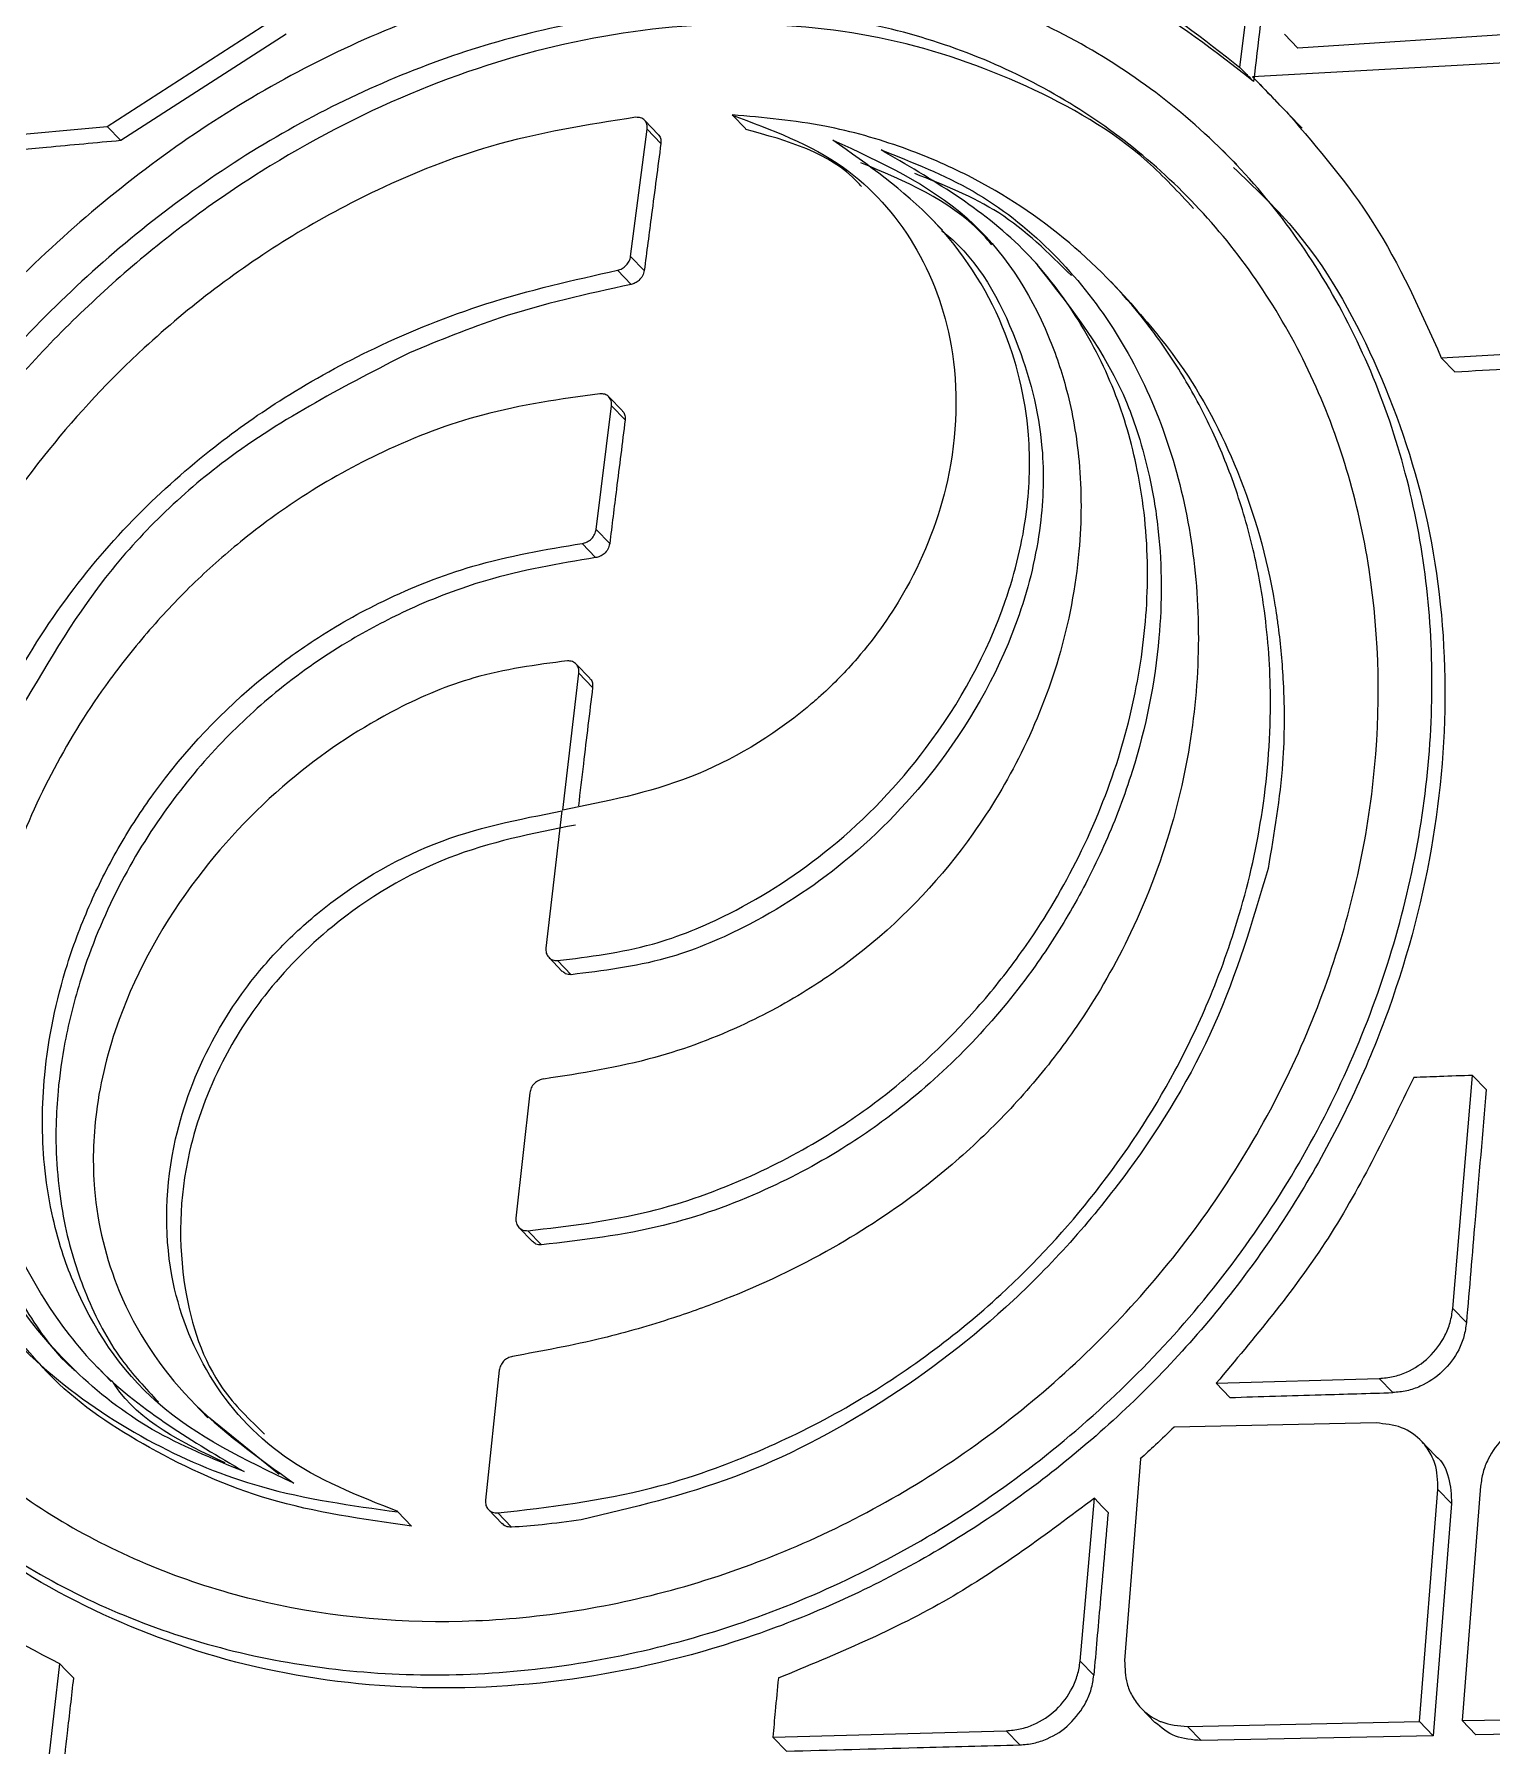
# Model space of a CAD drawing. Extents: x 0 to 84, y -21 to 126.
# Drawn here: x 70.41 to 71.424, y 12.805 to 13.995 of the extents above; entities that cross this region are included whole.
import ezdxf

# ---------------------------------------------------------------- set-up
doc = ezdxf.new("R2010")
doc.units = 0
doc.header["$MEASUREMENT"] = 0
doc.layers.add('1', color=4, linetype='Continuous')

# ---------------------------------------------------------------- blocks, each defined once
blk = doc.blocks.new('PRODIGY')
at = {"layer": '1', "color": 3, "linetype": 'Continuous', "lineweight": 25}
for p, q in [((71.2486, 13.9722), (71.2699, 14.1503)), ((70.4608, 13.9311), (70.5758, 14.0052)), ((70.5853, 13.9953), (70.4704, 13.9213)), ((71.2795, 13.9954), (71.2889, 13.9856)), ((71.4454, 13.9959), (71.2889, 13.9856)), ((71.4331, 13.9755), (71.2574, 13.9657)), ((71.2668, 13.9559), (71.2574, 13.9657)), ((71.2823, 13.9398), (71.2918, 13.93)), ((70.3686, 13.9226), (70.4608, 13.9311)), ((70.4608, 13.9311), (70.4703, 13.9213)), ((70.8248, 13.8408), (70.8364, 13.9292)), ((70.844, 13.9256), (70.8346, 13.9354)), ((70.8459, 13.9193), (70.8364, 13.9292)), ((70.905, 13.9294), (70.8955, 13.9392)), ((71.0417, 13.8589), (71.0323, 13.8688)), ((71.1081, 13.8348), (71.0986, 13.8446)), ((70.8343, 13.8309), (70.8248, 13.8408)), ((70.8251, 13.8213), (70.8157, 13.8312)), ((71.1681, 13.8134), (71.1587, 13.8232)), ((71.3886, 13.7703), (71.4573, 13.7741)), ((71.398, 13.7605), (71.3886, 13.7703)), ((70.8191, 13.7333), (70.8096, 13.7431)), ((70.8008, 13.6508), (70.8115, 13.7368)), ((70.821, 13.727), (70.8115, 13.7368)), ((70.8103, 13.641), (70.8008, 13.6508)), ((70.8005, 13.6313), (70.7911, 13.6411)), ((70.7776, 13.4557), (70.7889, 13.5509)), ((70.7964, 13.5474), (70.787, 13.5572)), ((70.7984, 13.541), (70.7889, 13.5509)), ((70.777, 13.4551), (70.7659, 13.3597)), ((70.7679, 13.3533), (70.7773, 13.3435)), ((70.7834, 13.3412), (70.774, 13.351)), ((71.3966, 13.1091), (71.4104, 13.2711)), ((71.4104, 13.2711), (71.4199, 13.2613)), ((70.7547, 13.259), (70.745, 13.1719)), ((70.7471, 13.1654), (70.7565, 13.1556)), ((70.7629, 13.1533), (70.7534, 13.1631)), ((71.4061, 13.0993), (71.3966, 13.1091)), ((70.454, 13.0682), (70.4635, 13.0583)), ((70.7335, 13.0661), (70.7239, 12.9757)), ((71.232, 13.057), (71.3454, 13.0604)), ((71.3454, 13.0604), (71.3549, 13.0505)), ((71.2415, 13.0471), (71.232, 13.057)), ((70.5214, 13.0429), (70.5308, 13.0331)), ((70.5805, 12.9936), (70.5312, 13.0335)), ((71.3433, 13.0294), (71.2028, 13.0266)), ((71.3843, 13.0068), (71.3748, 13.0167)), ((71.1794, 13.0045), (71.1684, 12.8641)), ((71.1374, 12.8637), (71.1474, 12.977)), ((71.3735, 12.8218), (71.3863, 12.9832)), ((71.3863, 12.9832), (71.3958, 12.9733)), ((71.4159, 12.9855), (71.4032, 12.8224)), ((70.6724, 12.9577), (70.6629, 12.9675)), ((70.726, 12.9692), (70.7354, 12.9593)), ((70.7419, 12.9569), (70.7324, 12.9668)), ((71.3958, 12.9733), (71.383, 12.8119)), ((70.4201, 12.7932), (70.4279, 12.8619)), ((71.1374, 12.8637), (71.1469, 12.8539)), ((71.1799, 12.8311), (71.1894, 12.8212)), ((71.212, 12.8184), (71.3735, 12.8218)), ((71.3735, 12.8218), (71.383, 12.8119)), ((71.4032, 12.8224), (71.5669, 12.8252)), ((71.4032, 12.8224), (71.4127, 12.8125)), ((70.9237, 12.8109), (71.0859, 12.8153)), ((70.9237, 12.8109), (70.9332, 12.8011)), ((71.0954, 12.8055), (71.0859, 12.8153)), ((71.212, 12.8184), (71.2215, 12.8085)), ((71.383, 12.8119), (71.2215, 12.8085)), ((71.5764, 12.8153), (71.4127, 12.8125))]:
    blk.add_line(p, q, dxfattribs=at)
at = {"layer": '1', "color": 3, "linetype": 'Continuous', "lineweight": 25, "flags": 128}
for points in [[(71.2465, 13.9046), (71.2414, 13.9096), (71.2364, 13.9146)], [(71.1474, 12.977), (71.1528, 12.9714), (71.1569, 12.9672)], [(70.4373, 12.8521), (70.432, 12.8576), (70.4279, 12.8619)]]:
    blk.add_lwpolyline(points, dxfattribs=at)
at = {"layer": '1', "color": 3, "linetype": 'Continuous', "lineweight": 25}
for points, knots in [([(73.7038, 17.6398), (73.5881, 17.5307), (73.3529, 17.3088), (73.0099, 16.9848), (72.6861, 16.6786), (72.3966, 16.4046), (72.1528, 16.1737), (71.9512, 15.9828), (71.7883, 15.8284), (71.6432, 15.6909), (71.5188, 15.5731), (71.4173, 15.477), (71.3359, 15.3999), (71.2411, 15.31), (71.1121, 15.1878), (70.9471, 15.0316), (70.7602, 14.8547), (70.5548, 14.6603), (70.3367, 14.454), (70.0855, 14.2164), (69.8199, 13.9653), (69.5484, 13.7088), (69.3455, 13.5171), (69.2008, 13.3805), (69.097, 13.2825), (68.9815, 13.1734), (68.8462, 13.0458), (68.673, 12.8823), (68.4574, 12.6788), (68.1953, 12.4313), (67.8996, 12.1522), (67.5706, 11.8413), (67.2082, 11.4986), (66.8275, 11.1383), (66.5678, 10.8921), (66.4399, 10.7708)], [0, 0, 0, 0, 0.047732, 0.097021, 0.141602, 0.181473, 0.216643, 0.242357, 0.264803, 0.283982, 0.302359, 0.316221, 0.32592, 0.336001, 0.355428, 0.379237, 0.404198, 0.432652, 0.464067, 0.494314, 0.536393, 0.573752, 0.606394, 0.620146, 0.633459, 0.649229, 0.66783, 0.689262, 0.720711, 0.75677, 0.797442, 0.842721, 0.892609, 0.947115, 1, 1, 1, 1]), ([(71.2793, 14.1405), (71.2753, 14.1073), (71.2681, 14.0481), (71.2611, 13.9886), (71.2581, 13.9624)], [0, 0, 0, 0, 0.560001, 1, 1, 1, 1]), ([(71.0618, 14.0731), (71.0991, 14.06), (71.1674, 14.0359), (71.2233, 13.9921), (71.2486, 13.9722)], [0, 0, 0, 0, 0.5477874, 1, 1, 1, 1]), ([(71.2581, 13.9624), (71.2313, 13.9833), (71.1751, 14.0271), (71.1069, 14.0509), (71.0712, 14.0633)], [0, 0, 0, 0, 0.477451, 1, 1, 1, 1]), ([(70.2294, 13.5757), (70.254, 13.6248), (70.3034, 13.723), (70.4186, 13.851), (70.5543, 13.954), (70.7053, 14.0236), (70.8607, 14.0546), (71.0109, 14.0442), (71.1459, 13.9926), (71.2574, 13.9033), (71.3381, 13.7818), (71.382, 13.6363), (71.3854, 13.4774), (71.3474, 13.317), (71.2703, 13.1666), (71.1587, 13.0368), (71.0203, 12.9362), (70.8645, 12.872), (70.7026, 12.8476), (70.5459, 12.8642), (70.406, 12.9205), (70.2929, 13.0117), (70.214, 13.1316), (70.1758, 13.2717), (70.1768, 13.4238), (70.2118, 13.5251), (70.2294, 13.5757)], [0, 0, 0, 0, 0.041607, 0.083241, 0.124868, 0.166463, 0.208051, 0.249701, 0.291426, 0.333201, 0.37497, 0.4167, 0.458391, 0.500024, 0.541607, 0.583193, 0.624799, 0.666416, 0.708056, 0.749714, 0.791382, 0.833124, 0.874939, 0.916728, 0.958401, 1, 1, 1, 1]), ([(70.2625, 13.5688), (70.2856, 13.6149), (70.3319, 13.7072), (70.44, 13.8274), (70.5674, 13.924), (70.7092, 13.9892), (70.8553, 14.0181), (70.9963, 14.0081), (71.1232, 13.9595), (71.228, 13.8756), (71.3037, 13.7616), (71.3447, 13.6252), (71.3478, 13.4763), (71.312, 13.326), (71.2395, 13.1849), (71.1347, 13.0631), (71.0049, 12.9687), (70.8587, 12.9082), (70.7069, 12.8852), (70.5601, 12.9006), (70.429, 12.9533), (70.3228, 13.0389), (70.2487, 13.1515), (70.2126, 13.2832), (70.2134, 13.4261), (70.2461, 13.5212), (70.2625, 13.5688)], [0, 0, 0, 0, 0.04161, 0.083271, 0.124923, 0.166513, 0.208078, 0.24971, 0.291446, 0.33324, 0.375013, 0.41673, 0.458406, 0.500035, 0.541625, 0.583217, 0.624828, 0.666452, 0.708096, 0.749746, 0.791398, 0.83314, 0.874969, 0.916762, 0.958421, 1, 1, 1, 1]), ([(71.2162, 13.8742), (71.2058, 13.8854), (71.1729, 13.921), (71.1011, 13.9619), (71.0056, 13.9952), (70.9011, 14.0058), (70.7927, 13.9949), (70.684, 13.9623), (70.5793, 13.9105), (70.4821, 13.8411), (70.3961, 13.7573), (70.3232, 13.6621), (70.2896, 13.5925), (70.2728, 13.5578)], [0, 0, 0, 0, 0.043498, 0.138986, 0.234873, 0.330174, 0.426026, 0.521581, 0.617138, 0.712663, 0.808307, 0.904252, 1, 1, 1, 1]), ([(71.2486, 13.9722), (71.2504, 13.9704), (71.2535, 13.9671), (71.2567, 13.9638), (71.2581, 13.9623)], [0, 0, 0, 0, 0.5620827, 1, 1, 1, 1]), ([(71.2574, 13.9657), (71.262, 13.9609), (71.2703, 13.9523), (71.2787, 13.9436), (71.2823, 13.9398)], [0, 0, 0, 0, 0.56002, 1, 1, 1, 1]), ([(71.2826, 13.9396), (71.281, 13.9412), (71.2757, 13.9467), (71.2705, 13.9521), (71.2668, 13.9559)], [0, 0, 0, 0, 0.303734, 1, 1, 1, 1]), ([(71.2823, 13.9398), (71.3031, 13.9156), (71.3463, 13.8653), (71.3741, 13.8028), (71.3886, 13.7703)], [0, 0, 0, 0, 0.481002, 1, 1, 1, 1]), ([(70.8284, 13.9375), (70.7946, 13.9322), (70.7342, 13.9228), (70.6541, 13.891), (70.59, 13.8566), (70.5356, 13.8194), (70.4774, 13.7708), (70.4173, 13.7066), (70.3693, 13.6368), (70.3358, 13.5721), (70.3126, 13.5133), (70.2959, 13.4492), (70.2886, 13.3881), (70.2888, 13.3377), (70.2925, 13.3009), (70.2982, 13.269), (70.3062, 13.2382), (70.318, 13.2054), (70.3321, 13.1751), (70.348, 13.1474), (70.3755, 13.1079), (70.421, 13.06), (70.49, 13.0142), (70.5709, 12.9804), (70.6307, 12.972), (70.6629, 12.9675)], [0, 0, 0, 0, 0.069821, 0.125019, 0.168082, 0.209756, 0.250068, 0.311171, 0.374952, 0.41105, 0.452572, 0.499902, 0.544751, 0.580563, 0.607253, 0.624871, 0.651748, 0.677715, 0.702742, 0.726806, 0.749889, 0.811737, 0.874793, 0.932596, 1, 1, 1, 1]), ([(70.7324, 12.9668), (70.7683, 12.971), (70.8308, 12.9784), (70.9133, 13.008), (70.978, 13.0406), (71.0332, 13.0769), (71.0916, 13.125), (71.1512, 13.1896), (71.1974, 13.26), (71.2289, 13.3258), (71.2506, 13.3864), (71.2664, 13.4577), (71.2714, 13.5289), (71.2672, 13.5892), (71.2582, 13.6382), (71.2458, 13.6807), (71.2292, 13.7213), (71.2094, 13.7581), (71.1787, 13.8033), (71.1312, 13.8531), (71.0713, 13.893), (71.0129, 13.9179), (70.9583, 13.9336), (70.9172, 13.9373), (70.8955, 13.9392)], [0, 0, 0, 0, 0.071765, 0.125006, 0.168291, 0.20998, 0.250059, 0.311061, 0.374943, 0.409259, 0.450926, 0.499892, 0.552971, 0.594623, 0.624815, 0.657689, 0.689468, 0.720168, 0.749798, 0.81112, 0.874697, 0.911518, 0.953227, 1, 1, 1, 1]), ([(70.8954, 13.939), (70.9227, 13.9289), (70.9732, 13.9102), (71.0254, 13.8517), (71.0537, 13.7763), (71.0514, 13.6908), (71.0229, 13.6155), (70.9885, 13.5664), (70.9639, 13.5413), (70.952, 13.5308), (70.9488, 13.5281), (70.9479, 13.5273), (70.9232, 13.5068), (70.867, 13.4732), (70.8075, 13.4616), (70.7776, 13.4557)], [0, 0, 0, 0, 0.134297, 0.249138, 0.364309, 0.498759, 0.607399, 0.685671, 0.73276, 0.744881, 0.748076, 0.749211, 0.749351, 0.874262, 1, 1, 1, 1]), ([(70.8364, 13.9292), (70.8364, 13.9304), (70.8365, 13.9327), (70.8347, 13.9356), (70.8319, 13.9374), (70.8296, 13.9375), (70.8284, 13.9375)], [0, 0, 0, 0, 0.250637, 0.500606, 0.750367, 1, 1, 1, 1]), ([(70.9854, 13.8893), (70.9845, 13.8904), (70.9647, 13.9126), (70.9341, 13.9211), (70.9049, 13.9291)], [0, 0, 0, 0, 0.047313, 1, 1, 1, 1]), ([(70.4704, 13.9213), (70.4531, 13.9197), (70.4222, 13.9169), (70.3914, 13.914), (70.3778, 13.9127)], [0, 0, 0, 0, 0.5600102, 1, 1, 1, 1]), ([(70.9654, 13.9217), (70.9988, 13.9064), (71.0629, 13.8769), (71.1095, 13.8056), (71.1299, 13.745), (71.1386, 13.6951), (71.1384, 13.6323), (71.1253, 13.5632), (71.0992, 13.4967), (71.0569, 13.4257), (71.0061, 13.3712), (70.9496, 13.3306), (70.9011, 13.3039), (70.8376, 13.2799), (70.7903, 13.2726), (70.7645, 13.2686)], [0, 0, 0, 0, 0.129755, 0.249536, 0.294655, 0.351579, 0.419906, 0.500034, 0.57331, 0.63936, 0.749655, 0.792268, 0.848293, 0.917242, 1, 1, 1, 1]), ([(70.774, 13.351), (70.7961, 13.3537), (70.8366, 13.3587), (70.9017, 13.3855), (70.9688, 13.4292), (71.0384, 13.5019), (71.0838, 13.5848), (71.1018, 13.6606), (71.1036, 13.7263), (71.0857, 13.7986), (71.0385, 13.8703), (70.99, 13.9044), (70.9654, 13.9217)], [0, 0, 0, 0, 0.082734, 0.151849, 0.250468, 0.361892, 0.499976, 0.578833, 0.647005, 0.74979, 0.872793, 1, 1, 1, 1]), ([(70.8459, 13.9193), (70.8437, 13.9028), (70.8398, 13.8734), (70.836, 13.8439), (70.8343, 13.8309)], [0, 0, 0, 0, 0.55999, 1, 1, 1, 1]), ([(70.8439, 13.9254), (70.8441, 13.9253), (70.8451, 13.9246), (70.8459, 13.9224), (70.8459, 13.9204), (70.8459, 13.9193)], [0, 0, 0, 0, 0.1174348, 0.5581927, 1, 1, 1, 1]), ([(70.999, 13.9148), (71.0209, 13.9062), (71.0641, 13.8893), (71.1175, 13.8471), (71.1595, 13.7959), (71.1911, 13.7363), (71.2116, 13.6699), (71.2211, 13.5983), (71.2187, 13.5241), (71.2039, 13.4471), (71.1766, 13.374), (71.1417, 13.3127), (71.1055, 13.2651), (71.0688, 13.2264), (71.0228, 13.187), (70.9636, 13.1481), (70.9044, 13.12), (70.8504, 13.1007), (70.8011, 13.0864), (70.7636, 13.0795), (70.7427, 13.0757)], [0, 0, 0, 0, 0.065194, 0.128363, 0.190127, 0.250499, 0.313174, 0.375745, 0.438232, 0.500701, 0.568919, 0.625541, 0.667532, 0.70929, 0.75054, 0.809493, 0.875552, 0.906191, 0.947651, 1, 1, 1, 1]), ([(70.7534, 13.1631), (70.7816, 13.1664), (70.8339, 13.1725), (70.9055, 13.1981), (70.9621, 13.2284), (71.0058, 13.2597), (71.0412, 13.2912), (71.0723, 13.3245), (71.1058, 13.368), (71.1386, 13.4237), (71.1654, 13.4901), (71.1811, 13.5579), (71.1863, 13.6257), (71.1796, 13.6897), (71.1623, 13.7492), (71.1353, 13.801), (71.0863, 13.8642), (71.0341, 13.8945), (70.999, 13.9148)], [0, 0, 0, 0, 0.079211, 0.147068, 0.204153, 0.249841, 0.288686, 0.328779, 0.36975, 0.433602, 0.500201, 0.562695, 0.62519, 0.692364, 0.749977, 0.810913, 0.872908, 1, 1, 1, 1]), ([(71.0761, 13.8489), (71.0736, 13.8518), (71.0498, 13.8787), (71.0156, 13.8931), (70.985, 13.9059)], [0, 0, 0, 0, 0.1064087, 1, 1, 1, 1]), ([(71.2442, 13.9025), (71.2583, 13.8891), (71.2983, 13.8513), (71.3445, 13.7699), (71.3813, 13.664), (71.3949, 13.5482), (71.3853, 13.4283), (71.353, 13.309), (71.2986, 13.1954), (71.2243, 13.0917), (71.1326, 13.0023), (71.0273, 12.9302), (70.9122, 12.8783), (70.792, 12.8486), (70.6715, 12.8418), (70.5556, 12.8575), (70.4498, 12.8964), (70.3657, 12.9465), (70.3261, 12.9903), (70.3104, 13.0077)], [0, 0, 0, 0, 0.033849, 0.0957013, 0.1571923, 0.2190292, 0.2806821, 0.3423342, 0.4041582, 0.4656563, 0.5275183, 0.5890692, 0.6508058, 0.7125918, 0.7741644, 0.8360158, 0.8974971, 0.9593292, 1, 1, 1, 1]), ([(71.1315, 13.8274), (71.1155, 13.8432), (71.0842, 13.874), (71.0427, 13.8904), (71.0225, 13.8984)], [0, 0, 0, 0, 0.511868, 1, 1, 1, 1]), ([(71.0413, 13.8585), (71.0425, 13.8576), (71.0662, 13.8387), (71.0941, 13.7881), (71.1131, 13.7171), (71.1113, 13.6511), (71.0934, 13.5753), (71.048, 13.4922), (70.9783, 13.4194), (70.9113, 13.3757), (70.846, 13.3488), (70.8055, 13.3439), (70.7834, 13.3412)], [0, 0, 0, 0, 0.006921, 0.14637, 0.263538, 0.341104, 0.430771, 0.588166, 0.714955, 0.827191, 0.905849, 1, 1, 1, 1]), ([(71.1077, 13.8345), (71.1315, 13.8044), (71.1599, 13.7686), (71.1788, 13.7147), (71.1867, 13.6852), (71.1943, 13.6385), (71.1946, 13.5697), (71.1798, 13.4963), (71.1563, 13.4338), (71.1334, 13.3884), (71.0924, 13.3243), (71.039, 13.2669), (70.9722, 13.2189), (70.9154, 13.1884), (70.8436, 13.1627), (70.7912, 13.1566), (70.7629, 13.1533)], [0, 0, 0, 0, 0.137543, 0.163884, 0.198928, 0.242642, 0.324108, 0.424995, 0.479841, 0.532018, 0.581183, 0.711978, 0.764685, 0.830505, 0.90872, 1, 1, 1, 1]), ([(70.8157, 13.8312), (70.8168, 13.8315), (70.819, 13.8321), (70.8219, 13.8345), (70.8241, 13.8375), (70.8246, 13.8397), (70.8248, 13.8408)], [0, 0, 0, 0, 0.2531, 0.503648, 0.752572, 1, 1, 1, 1]), ([(70.556, 12.9956), (70.5341, 13.0045), (70.4905, 13.0222), (70.4365, 13.0645), (70.3934, 13.116), (70.362, 13.1757), (70.3425, 13.2412), (70.3324, 13.3338), (70.3466, 13.4344), (70.3865, 13.5323), (70.4293, 13.6018), (70.4795, 13.6606), (70.5317, 13.7069), (70.5871, 13.7458), (70.6502, 13.7802), (70.728, 13.8114), (70.7851, 13.8243), (70.8157, 13.8312)], [0, 0, 0, 0, 0.0633746, 0.1260171, 0.1885288, 0.2504417, 0.3132335, 0.3757067, 0.5002769, 0.5692458, 0.6335086, 0.6941361, 0.7502097, 0.7967915, 0.8537595, 0.9215018, 1, 1, 1, 1]), ([(70.8251, 13.8213), (70.7946, 13.8146), (70.7427, 13.8032), (70.6919, 13.7823), (70.671, 13.7737)], [0, 0, 0, 0, 0.58669, 1, 1, 1, 1]), ([(70.8343, 13.8309), (70.834, 13.8297), (70.8334, 13.8272), (70.8309, 13.8242), (70.828, 13.8221), (70.8261, 13.8216), (70.8251, 13.8213)], [0, 0, 0, 0, 0.279452, 0.558868, 0.779143, 1, 1, 1, 1]), ([(71.168, 13.8134), (71.1803, 13.7994), (71.2108, 13.7647), (71.2482, 13.6957), (71.2664, 13.6356), (71.2727, 13.5995), (71.2739, 13.5921), (71.2765, 13.5737), (71.2796, 13.5392), (71.2796, 13.483), (71.2723, 13.4395), (71.2681, 13.415)], [0, 0, 0, 0, 0.13842, 0.344021, 0.568235, 0.58156, 0.599015, 0.620599, 0.710062, 0.836549, 1, 1, 1, 1]), ([(70.671, 13.7737), (70.627, 13.7512), (70.5489, 13.7111), (70.4551, 13.6203), (70.4168, 13.5538), (70.3976, 13.5206)], [0, 0, 0, 0, 0.391321, 0.696053, 1, 1, 1, 1]), ([(71.398, 13.7605), (71.4108, 13.7612), (71.4338, 13.7625), (71.4567, 13.7638), (71.4668, 13.7643)], [0, 0, 0, 0, 0.5600002, 1, 1, 1, 1]), ([(70.8034, 13.7453), (70.7761, 13.7415), (70.7254, 13.7344), (70.6554, 13.7079), (70.5992, 13.6767), (70.5552, 13.6447), (70.5192, 13.6126), (70.4877, 13.579), (70.4385, 13.5165), (70.3981, 13.4385), (70.3752, 13.3511), (70.3685, 13.2844), (70.374, 13.2218), (70.3906, 13.1629), (70.4176, 13.1112), (70.4672, 13.0479), (70.5205, 13.0165), (70.556, 12.9956)], [0, 0, 0, 0, 0.0783401, 0.1457768, 0.2031061, 0.2499688, 0.2894401, 0.3299478, 0.3712777, 0.4999903, 0.5625447, 0.6250209, 0.6931373, 0.7498738, 0.8122085, 0.874712, 1, 1, 1, 1]), ([(70.8115, 13.7368), (70.8116, 13.738), (70.8116, 13.7404), (70.8098, 13.7433), (70.807, 13.7452), (70.8046, 13.7452), (70.8034, 13.7453)], [0, 0, 0, 0, 0.2505347, 0.5004471, 0.7503166, 1, 1, 1, 1]), ([(70.821, 13.727), (70.819, 13.7109), (70.8154, 13.6823), (70.8118, 13.6536), (70.8103, 13.641)], [0, 0, 0, 0, 0.560003, 1, 1, 1, 1]), ([(70.819, 13.7331), (70.8192, 13.733), (70.8202, 13.7323), (70.821, 13.7301), (70.821, 13.728), (70.821, 13.727)], [0, 0, 0, 0, 0.119462, 0.559146, 1, 1, 1, 1]), ([(70.7911, 13.6412), (70.7922, 13.6414), (70.7946, 13.6419), (70.7977, 13.6443), (70.8, 13.6473), (70.8006, 13.6497), (70.8008, 13.6508)], [0, 0, 0, 0, 0.250568, 0.500464, 0.750297, 1, 1, 1, 1]), ([(70.5905, 12.9876), (70.5568, 13.0036), (70.4906, 13.035), (70.4463, 13.1022), (70.4285, 13.1503), (70.4214, 13.1773), (70.4152, 13.2179), (70.4154, 13.2758), (70.4282, 13.3378), (70.4484, 13.3911), (70.4687, 13.4308), (70.5048, 13.4865), (70.5512, 13.5357), (70.608, 13.5771), (70.6562, 13.6042), (70.719, 13.629), (70.7656, 13.6369), (70.7911, 13.6411)], [0, 0, 0, 0, 0.12746, 0.249501, 0.275268, 0.307518, 0.346176, 0.415837, 0.499991, 0.548296, 0.594048, 0.637018, 0.749673, 0.79236, 0.848381, 0.917299, 1, 1, 1, 1]), ([(70.8005, 13.6313), (70.7749, 13.627), (70.7314, 13.6196), (70.6744, 13.5979), (70.6261, 13.5728), (70.5817, 13.5421), (70.5387, 13.5026), (70.5003, 13.4567), (70.4664, 13.4013), (70.4435, 13.3458), (70.4314, 13.2978), (70.4266, 13.2638), (70.4252, 13.2407), (70.4251, 13.2187), (70.4266, 13.1948), (70.4311, 13.1667), (70.4377, 13.1415), (70.4493, 13.1096), (70.4669, 13.0755), (70.4875, 13.0535), (70.4964, 13.044)], [0, 0, 0, 0, 0.097139, 0.164905, 0.219581, 0.291039, 0.353592, 0.423248, 0.499756, 0.583242, 0.640471, 0.68403, 0.713717, 0.729583, 0.769963, 0.807849, 0.843069, 0.875525, 0.9464, 1, 1, 1, 1]), ([(70.8103, 13.641), (70.8099, 13.6397), (70.8093, 13.6371), (70.8067, 13.634), (70.8036, 13.632), (70.8015, 13.6315), (70.8005, 13.6313)], [0, 0, 0, 0, 0.279396, 0.55893, 0.779124, 1, 1, 1, 1]), ([(70.7809, 13.5595), (70.7591, 13.5566), (70.719, 13.5514), (70.6543, 13.5241), (70.5866, 13.4796), (70.5166, 13.407), (70.4702, 13.3242), (70.4515, 13.249), (70.4499, 13.184), (70.4675, 13.1132), (70.515, 13.0415), (70.5652, 13.0057), (70.5905, 12.9876)], [0, 0, 0, 0, 0.082274, 0.151494, 0.250331, 0.365358, 0.499812, 0.582326, 0.651616, 0.749664, 0.873372, 1, 1, 1, 1]), ([(70.7889, 13.5509), (70.7889, 13.5521), (70.7889, 13.5544), (70.7872, 13.5573), (70.7844, 13.5592), (70.7821, 13.5594), (70.7809, 13.5595)], [0, 0, 0, 0, 0.250506, 0.500436, 0.750247, 1, 1, 1, 1]), ([(70.7963, 13.5473), (70.7965, 13.5471), (70.7975, 13.5464), (70.7984, 13.5441), (70.7984, 13.5421), (70.7984, 13.541)], [0, 0, 0, 0, 0.13194, 0.565411, 1, 1, 1, 1]), ([(70.7984, 13.541), (70.7962, 13.5233), (70.7929, 13.4958), (70.7897, 13.4683), (70.7885, 13.4586)], [0, 0, 0, 0, 0.646068, 1, 1, 1, 1]), ([(70.3976, 13.5206), (70.3879, 13.4992), (70.3639, 13.4461), (70.3477, 13.3689), (70.3451, 13.2972), (70.3506, 13.2445), (70.3617, 13.197), (70.3785, 13.1514), (70.4042, 13.1075), (70.424, 13.0778), (70.4382, 13.0662), (70.4392, 13.0654)], [0, 0, 0, 0, 0.133213, 0.329544, 0.4606, 0.570314, 0.65993, 0.771049, 0.881343, 0.991842, 1, 1, 1, 1]), ([(70.663, 12.9678), (70.6352, 12.9787), (70.5826, 12.9994), (70.5287, 13.0593), (70.4995, 13.1355), (70.5018, 13.2183), (70.5287, 13.2904), (70.5603, 13.3379), (70.5869, 13.3663), (70.6256, 13.4004), (70.6875, 13.4376), (70.7471, 13.4493), (70.777, 13.4551)], [0, 0, 0, 0, 0.132035, 0.249113, 0.361944, 0.498693, 0.597235, 0.672137, 0.722673, 0.749384, 0.874278, 1, 1, 1, 1]), ([(70.7864, 13.4453), (70.7567, 13.4394), (70.6976, 13.4278), (70.6224, 13.3831), (70.571, 13.3309), (70.5369, 13.2773), (70.5112, 13.2075), (70.5095, 13.1272), (70.5318, 13.0589), (70.5598, 13.0317), (70.5702, 13.0217)], [0, 0, 0, 0, 0.15321, 0.305419, 0.413167, 0.501744, 0.612824, 0.781027, 0.919425, 1, 1, 1, 1]), ([(71.2681, 13.415), (71.2573, 13.3784), (71.2356, 13.3051), (71.1736, 13.2025), (71.0945, 13.1128), (71.0007, 13.0409), (70.8981, 12.9874), (70.8263, 12.9705), (70.7904, 12.9621)], [0, 0, 0, 0, 0.169304, 0.338552, 0.507999, 0.672476, 0.836534, 1, 1, 1, 1]), ([(70.7659, 13.3597), (70.7659, 13.3585), (70.7659, 13.3561), (70.7677, 13.3532), (70.7704, 13.3512), (70.7728, 13.3511), (70.774, 13.351)], [0, 0, 0, 0, 0.250526, 0.500437, 0.750314, 1, 1, 1, 1]), ([(70.7834, 13.3412), (70.7821, 13.3412), (70.7797, 13.3414), (70.7781, 13.3429), (70.7774, 13.3436)], [0, 0, 0, 0, 0.56801, 1, 1, 1, 1]), ([(70.7645, 13.2687), (70.7633, 13.2684), (70.7609, 13.2679), (70.7578, 13.2656), (70.7555, 13.2625), (70.755, 13.2601), (70.7547, 13.259)], [0, 0, 0, 0, 0.250705, 0.500467, 0.750167, 1, 1, 1, 1]), ([(71.3694, 13.2697), (71.3504, 13.2304), (71.3137, 13.1543), (71.2586, 13.0887), (71.232, 13.057)], [0, 0, 0, 0, 0.516291, 1, 1, 1, 1]), ([(71.4104, 13.2711), (71.4027, 13.2709), (71.3891, 13.2704), (71.3754, 13.2699), (71.3694, 13.2697)], [0, 0, 0, 0, 0.560013, 1, 1, 1, 1]), ([(71.4199, 13.2613), (71.4173, 13.2311), (71.4126, 13.1771), (71.4081, 13.1231), (71.4061, 13.0993)], [0, 0, 0, 0, 0.559996, 1, 1, 1, 1]), ([(75.0804, 13.2561), (74.9428, 13.0445), (74.6677, 12.6214), (74.2057, 12.0205), (73.7094, 11.4478), (73.1759, 10.9089), (72.6077, 10.4067), (72.0079, 9.9432), (71.3819, 9.5154), (70.9441, 9.264), (70.7251, 9.1383)], [0, 0, 0, 0, 0.125001, 0.250001, 0.375003, 0.499997, 0.624991, 0.749994, 0.874996, 1, 1, 1, 1]), ([(70.745, 13.1719), (70.745, 13.1707), (70.7451, 13.1682), (70.7469, 13.1653), (70.7498, 13.1633), (70.7522, 13.1632), (70.7534, 13.1631)], [0, 0, 0, 0, 0.250596, 0.500462, 0.750306, 1, 1, 1, 1]), ([(70.7629, 13.1533), (70.7615, 13.1533), (70.759, 13.1534), (70.7574, 13.155), (70.7566, 13.1557)], [0, 0, 0, 0, 0.5599214, 1, 1, 1, 1]), ([(71.3454, 13.0604), (71.3486, 13.0607), (71.3551, 13.0612), (71.3672, 13.0654), (71.3807, 13.0744), (71.3903, 13.0874), (71.3952, 13.0994), (71.3961, 13.1058), (71.3966, 13.1091)], [0, 0, 0, 0, 0.131226, 0.258471, 0.49998, 0.739671, 0.867401, 1, 1, 1, 1]), ([(71.4061, 13.0993), (71.4056, 13.096), (71.4047, 13.0895), (71.3999, 13.0776), (71.3902, 13.0645), (71.3767, 13.0556), (71.3646, 13.0514), (71.3581, 13.0508), (71.3549, 13.0505)], [0, 0, 0, 0, 0.132314, 0.259833, 0.499552, 0.741765, 0.869023, 1, 1, 1, 1]), ([(70.6724, 12.9577), (70.6388, 12.9624), (70.5738, 12.9716), (70.4909, 13.0094), (70.4346, 13.0465), (70.4107, 13.074), (70.4045, 13.0812)], [0, 0, 0, 0, 0.322304, 0.622994, 0.902193, 1, 1, 1, 1]), ([(70.7427, 13.0757), (70.7416, 13.0754), (70.7393, 13.0748), (70.7364, 13.0725), (70.7343, 13.0695), (70.7338, 13.0672), (70.7335, 13.0661)], [0, 0, 0, 0, 0.250557, 0.500306, 0.750155, 1, 1, 1, 1]), ([(70.5428, 13.0016), (70.5131, 13.0158), (70.4822, 13.0306), (70.4648, 13.0576), (70.4641, 13.0588)], [0, 0, 0, 0, 0.95871, 1, 1, 1, 1]), ([(75.8605, 13.0614), (75.7386, 12.8638), (75.4948, 12.4689), (75.0898, 11.9019), (74.6579, 11.3567), (74.1979, 10.8373), (73.7092, 10.3479), (73.1931, 9.888), (72.6496, 9.4575), (72.0811, 9.057), (71.4924, 8.6838), (71.0844, 8.4617), (70.8804, 8.3507)], [0, 0, 0, 0, 0.100345, 0.20059, 0.300906, 0.400755, 0.500092, 0.599382, 0.699069, 0.799349, 0.899659, 1, 1, 1, 1]), ([(75.8755, 13.052), (75.867, 13.0382), (75.8447, 13.0019), (75.8043, 12.9359), (75.7574, 12.8592), (75.711, 12.7842), (75.6709, 12.7203), (75.6322, 12.6601), (75.5928, 12.5996), (75.5206, 12.4902), (75.4161, 12.3355), (75.2411, 12.0862), (75.0218, 11.7903), (74.7373, 11.4321), (74.4239, 11.0651), (74.0786, 10.6938), (73.687, 10.3075), (73.241, 9.9087), (72.7363, 9.5036), (72.2677, 9.1659), (71.8457, 8.8875), (71.5735, 8.7202), (71.394, 8.6148), (71.31, 8.5662), (71.2253, 8.5181), (71.1428, 8.472), (71.0579, 8.4253), (70.974, 8.3806), (70.9157, 8.3495), (70.8888, 8.3351)], [0, 0, 0, 0, 0.007015, 0.018363, 0.033423, 0.04585, 0.056436, 0.065972, 0.076735, 0.087612, 0.12255, 0.157338, 0.219069, 0.281467, 0.354684, 0.427219, 0.500115, 0.591822, 0.685047, 0.779145, 0.840884, 0.903128, 0.916964, 0.930721, 0.945004, 0.958992, 0.971501, 0.986828, 1, 1, 1, 1]), ([(71.2415, 13.0471), (71.2626, 13.0478), (71.3004, 13.0489), (71.3383, 13.05), (71.3549, 13.0505)], [0, 0, 0, 0, 0.5599982, 1, 1, 1, 1]), ([(71.2028, 13.0266), (71.1985, 13.0224), (71.1908, 13.0149), (71.1828, 13.0077), (71.1793, 13.0045)], [0, 0, 0, 0, 0.559889, 1, 1, 1, 1]), ([(71.3863, 12.9832), (71.3861, 12.9894), (71.3859, 12.9978), (71.3811, 13.0087), (71.3744, 13.0183), (71.3615, 13.0276), (71.3493, 13.0288), (71.3433, 13.0294)], [0, 0, 0, 0, 0.249815, 0.34203, 0.50056, 0.750217, 1, 1, 1, 1]), ([(71.4671, 13.0342), (71.4639, 13.034), (71.4576, 13.0334), (71.4454, 13.0293), (71.4317, 13.0203), (71.422, 13.0071), (71.4173, 12.9951), (71.4164, 12.9887), (71.4159, 12.9855)], [0, 0, 0, 0, 0.128883, 0.25534, 0.499996, 0.743218, 0.870025, 1, 1, 1, 1]), ([(71.3843, 13.0067), (71.3844, 13.0066), (71.3894, 13.0032), (71.3948, 12.9915), (71.3955, 12.9794), (71.3958, 12.9733)], [0, 0, 0, 0, 0.018994, 0.509474, 1, 1, 1, 1]), ([(70.4279, 12.8619), (70.3965, 12.8782), (70.3361, 12.9096), (70.2886, 12.9556), (70.2658, 12.9778)], [0, 0, 0, 0, 0.518729, 1, 1, 1, 1]), ([(70.7239, 12.9757), (70.7239, 12.9745), (70.7239, 12.972), (70.7258, 12.969), (70.7287, 12.967), (70.7312, 12.9669), (70.7324, 12.9668)], [0, 0, 0, 0, 0.2505665, 0.5004009, 0.7503723, 1, 1, 1, 1]), ([(71.1474, 12.977), (71.1143, 12.9523), (71.0457, 12.901), (70.9678, 12.8686), (70.9275, 12.8519)], [0, 0, 0, 0, 0.4833542, 1, 1, 1, 1]), ([(71.1569, 12.9672), (71.155, 12.946), (71.1517, 12.9083), (71.1484, 12.8705), (71.1469, 12.8539)], [0, 0, 0, 0, 0.559997, 1, 1, 1, 1]), ([(70.7419, 12.9569), (70.7405, 12.957), (70.738, 12.9571), (70.7363, 12.9587), (70.7355, 12.9595)], [0, 0, 0, 0, 0.558395, 1, 1, 1, 1]), ([(70.7904, 12.9621), (70.7814, 12.9608), (70.7652, 12.9586), (70.749, 12.9574), (70.7419, 12.9569)], [0, 0, 0, 0, 0.560005, 1, 1, 1, 1]), ([(76.4454, 12.9194), (76.3135, 12.7038), (76.0498, 12.2726), (75.614, 11.6516), (75.1474, 11.0555), (74.6487, 10.4893), (74.1199, 9.9537), (73.5582, 9.4518), (72.9657, 8.9824), (72.3453, 8.5468), (71.7027, 8.1424), (71.2576, 7.9022), (71.035, 7.7821)], [0, 0, 0, 0, 0.100262, 0.200594, 0.300842, 0.400493, 0.499762, 0.599107, 0.699009, 0.799378, 0.89967, 1, 1, 1, 1]), ([(71.0859, 12.8153), (71.0892, 12.8156), (71.0957, 12.8162), (71.1079, 12.8204), (71.1215, 12.8292), (71.1311, 12.8422), (71.136, 12.8542), (71.137, 12.8605), (71.1374, 12.8637)], [0, 0, 0, 0, 0.13313, 0.260975, 0.500004, 0.742139, 0.869219, 1, 1, 1, 1]), ([(71.1684, 12.8641), (71.1686, 12.8587), (71.1688, 12.85), (71.1735, 12.8391), (71.1803, 12.8296), (71.1881, 12.8241), (71.1989, 12.8194), (71.2058, 12.8189), (71.212, 12.8184)], [0, 0, 0, 0, 0.219585, 0.3525, 0.500532, 0.720241, 0.7504, 1, 1, 1, 1]), ([(70.4373, 12.8521), (70.4359, 12.8393), (70.4332, 12.8164), (70.4307, 12.7935), (70.4295, 12.7834)], [0, 0, 0, 0, 0.559989, 1, 1, 1, 1]), ([(70.9276, 12.8519), (70.9268, 12.8443), (70.9255, 12.8306), (70.9243, 12.817), (70.9237, 12.8109)], [0, 0, 0, 0, 0.559998, 1, 1, 1, 1]), ([(71.0954, 12.8055), (71.0987, 12.8058), (71.1052, 12.8063), (71.1173, 12.8105), (71.1257, 12.8157), (71.1346, 12.8246), (71.1407, 12.8324), (71.1455, 12.8443), (71.1465, 12.8507), (71.1469, 12.8539)], [0, 0, 0, 0, 0.132793, 0.260487, 0.499594, 0.499636, 0.742391, 0.869443, 1, 1, 1, 1]), ([(71.2215, 12.8085), (71.2153, 12.809), (71.2029, 12.81), (71.1939, 12.8175), (71.1895, 12.8212)], [0, 0, 0, 0, 0.503652, 1, 1, 1, 1]), ([(70.9332, 12.8011), (70.9634, 12.802), (71.0175, 12.8035), (71.0716, 12.8049), (71.0954, 12.8055)], [0, 0, 0, 0, 0.560003, 1, 1, 1, 1])]:
    blk.add_open_spline(points, degree=3, knots=knots, dxfattribs=at)

msp = doc.modelspace()

# ---------------------------------------------------------------- block references
at = {"layer": '1'}
msp.add_blockref('PRODIGY', (0, 0), dxfattribs=at)

doc.saveas('drawing.dxf')
